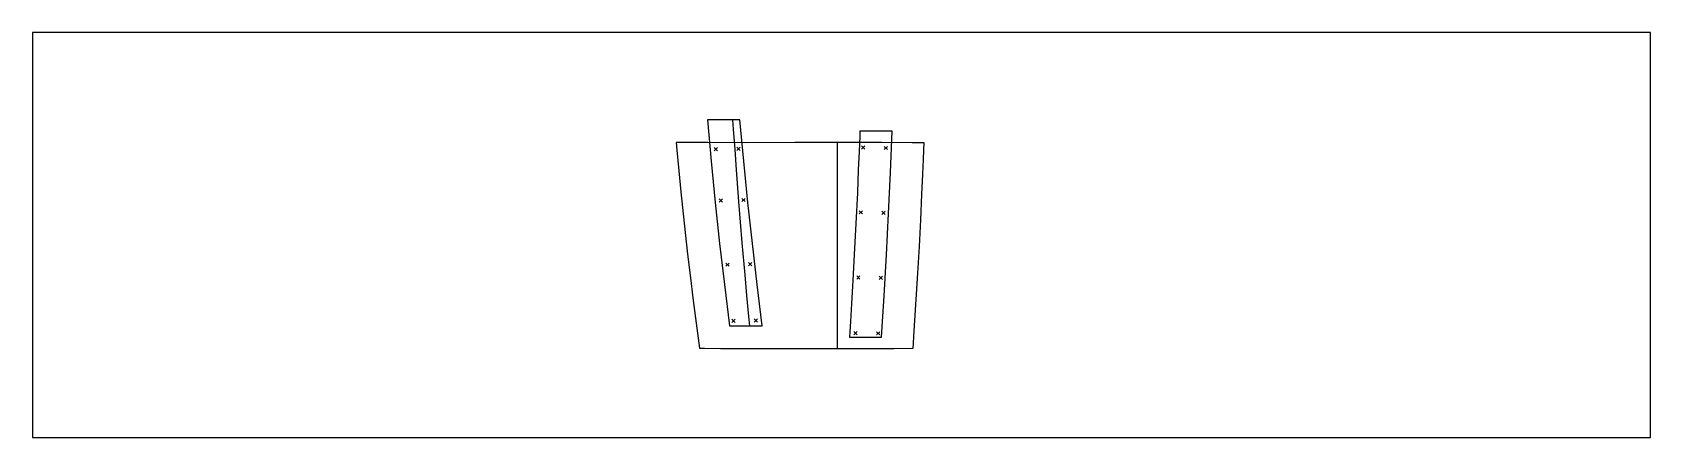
# Model space of a CAD drawing. Header units: metres. Extents: x 0 to 10000, y 0 to 2500.
import ezdxf

# ---------------------------------------------------------------- set-up
doc = ezdxf.new("R2010")
doc.units = ezdxf.units.M
for name, color, linetype in [('DATUM LINE', 141, 'Continuous'), ('FRAME', 30, 'Continuous'), ('TAGGING', 7, 'Continuous'), ('V236_WW_COT51_630_ BX1000', 3, 'Continuous'), ('V236_WW_COT51_634_ BX1000', 3, 'Continuous'), ('V236_WW_COT51_636_ BX1000', 3, 'Continuous')]:
    doc.layers.add(name, color=color, linetype=linetype)

msp = doc.modelspace()

# ---------------------------------------------------------------- linework, layer by layer
at = {"layer": 'DATUM LINE'}
for points in [[(4434, 690), (4428, 747), (4416, 876), (4404, 1005), (4387, 1202), (4366, 1456), (4351, 1653), (4342, 1778), (4333, 1903), (4329, 1960)], [(4973, 1820), (4973, 1566), (4973, 1312), (4973, 1058), (4973, 804), (4973, 550)]]:
    msp.add_lwpolyline(points, dxfattribs=at)
at = {"layer": 'FRAME'}
msp.add_lwpolyline([(0, 0), (10000, 0), (10000, 2500), (0, 2500), (0, 0)], dxfattribs=at)
at = {"layer": 'TAGGING'}
for points in [[(4233, 1789), (4213, 1769)], [(4233, 1769), (4213, 1789)], [(4373, 1792), (4353, 1772)], [(4373, 1772), (4353, 1792)], [(5124, 1800), (5144, 1780)], [(5124, 1780), (5144, 1800)], [(5264, 1797), (5284, 1777)], [(5264, 1777), (5284, 1797)], [(4265, 1473), (4245, 1453)], [(4265, 1453), (4245, 1473)], [(4404, 1476), (4384, 1456)], [(4404, 1456), (4384, 1476)], [(5110, 1400), (5130, 1380)], [(5110, 1380), (5130, 1400)], [(5250, 1397), (5270, 1377)], [(5250, 1377), (5270, 1397)], [(4306, 1077), (4286, 1057)], [(4306, 1057), (4286, 1077)], [(4446, 1080), (4426, 1060)], [(4446, 1060), (4426, 1080)], [(5094, 998), (5114, 978)], [(5094, 978), (5114, 998)], [(5233, 995), (5253, 975)], [(5233, 975), (5253, 995)], [(4342, 731), (4322, 711)], [(4342, 711), (4322, 731)], [(4481, 733), (4461, 713)], [(4481, 713), (4461, 733)], [(5077, 655), (5097, 635)], [(5077, 635), (5097, 655)], [(5217, 653), (5237, 633)], [(5217, 633), (5237, 653)]]:
    msp.add_lwpolyline(points, dxfattribs=at)
at = {"layer": 'V236_WW_COT51_630_ BX1000'}
msp.add_lwpolyline([(4123, 551), (4153, 551), (4252, 550), (4383, 550), (4530, 550), (4794, 550), (5029, 550), (5193, 550), (5326, 550), (5443, 551), (5443, 551), (5445, 580), (5448, 626), (5454, 723), (5462, 852), (5472, 1015), (5481, 1180), (5490, 1344), (5497, 1500), (5503, 1625), (5507, 1715), (5509, 1775), (5511, 1819), (5511, 1819), (5436, 1819), (5247, 1820), (5018, 1820), (4712, 1820), (4405, 1819), (4175, 1820), (4057, 1820), (3979, 1820), (3979, 1820), (3983, 1774), (3995, 1645), (4008, 1516), (4027, 1324), (4049, 1132), (4066, 986), (4081, 862), (4097, 737), (4106, 675), (4114, 613), (4123, 551)], dxfattribs=at)
at = {"layer": 'V236_WW_COT51_634_ BX1000'}
msp.add_lwpolyline([(4308, 690), (4510, 690), (4510, 690), (4479, 944), (4449, 1197), (4421, 1451), (4396, 1705), (4372, 1960), (4372, 1960), (4332, 1960), (4292, 1960), (4251, 1960), (4211, 1960), (4171, 1960), (4171, 1960), (4194, 1705), (4220, 1451), (4247, 1197), (4276, 944), (4308, 690)], dxfattribs=at)
at = {"layer": 'V236_WW_COT51_636_ BX1000'}
msp.add_lwpolyline([(5049, 620), (5089, 620), (5129, 620), (5168, 620), (5208, 620), (5248, 620), (5248, 620), (5264, 874), (5279, 1128), (5291, 1382), (5303, 1636), (5313, 1890), (5313, 1890), (5273, 1890), (5233, 1890), (5193, 1890), (5154, 1890), (5114, 1890), (5114, 1890), (5113, 1859), (5109, 1765), (5104, 1653), (5098, 1510), (5089, 1320), (5079, 1130), (5071, 970), (5062, 828), (5055, 716), (5051, 652), (5049, 620)], dxfattribs=at)

doc.saveas('drawing.dxf')
